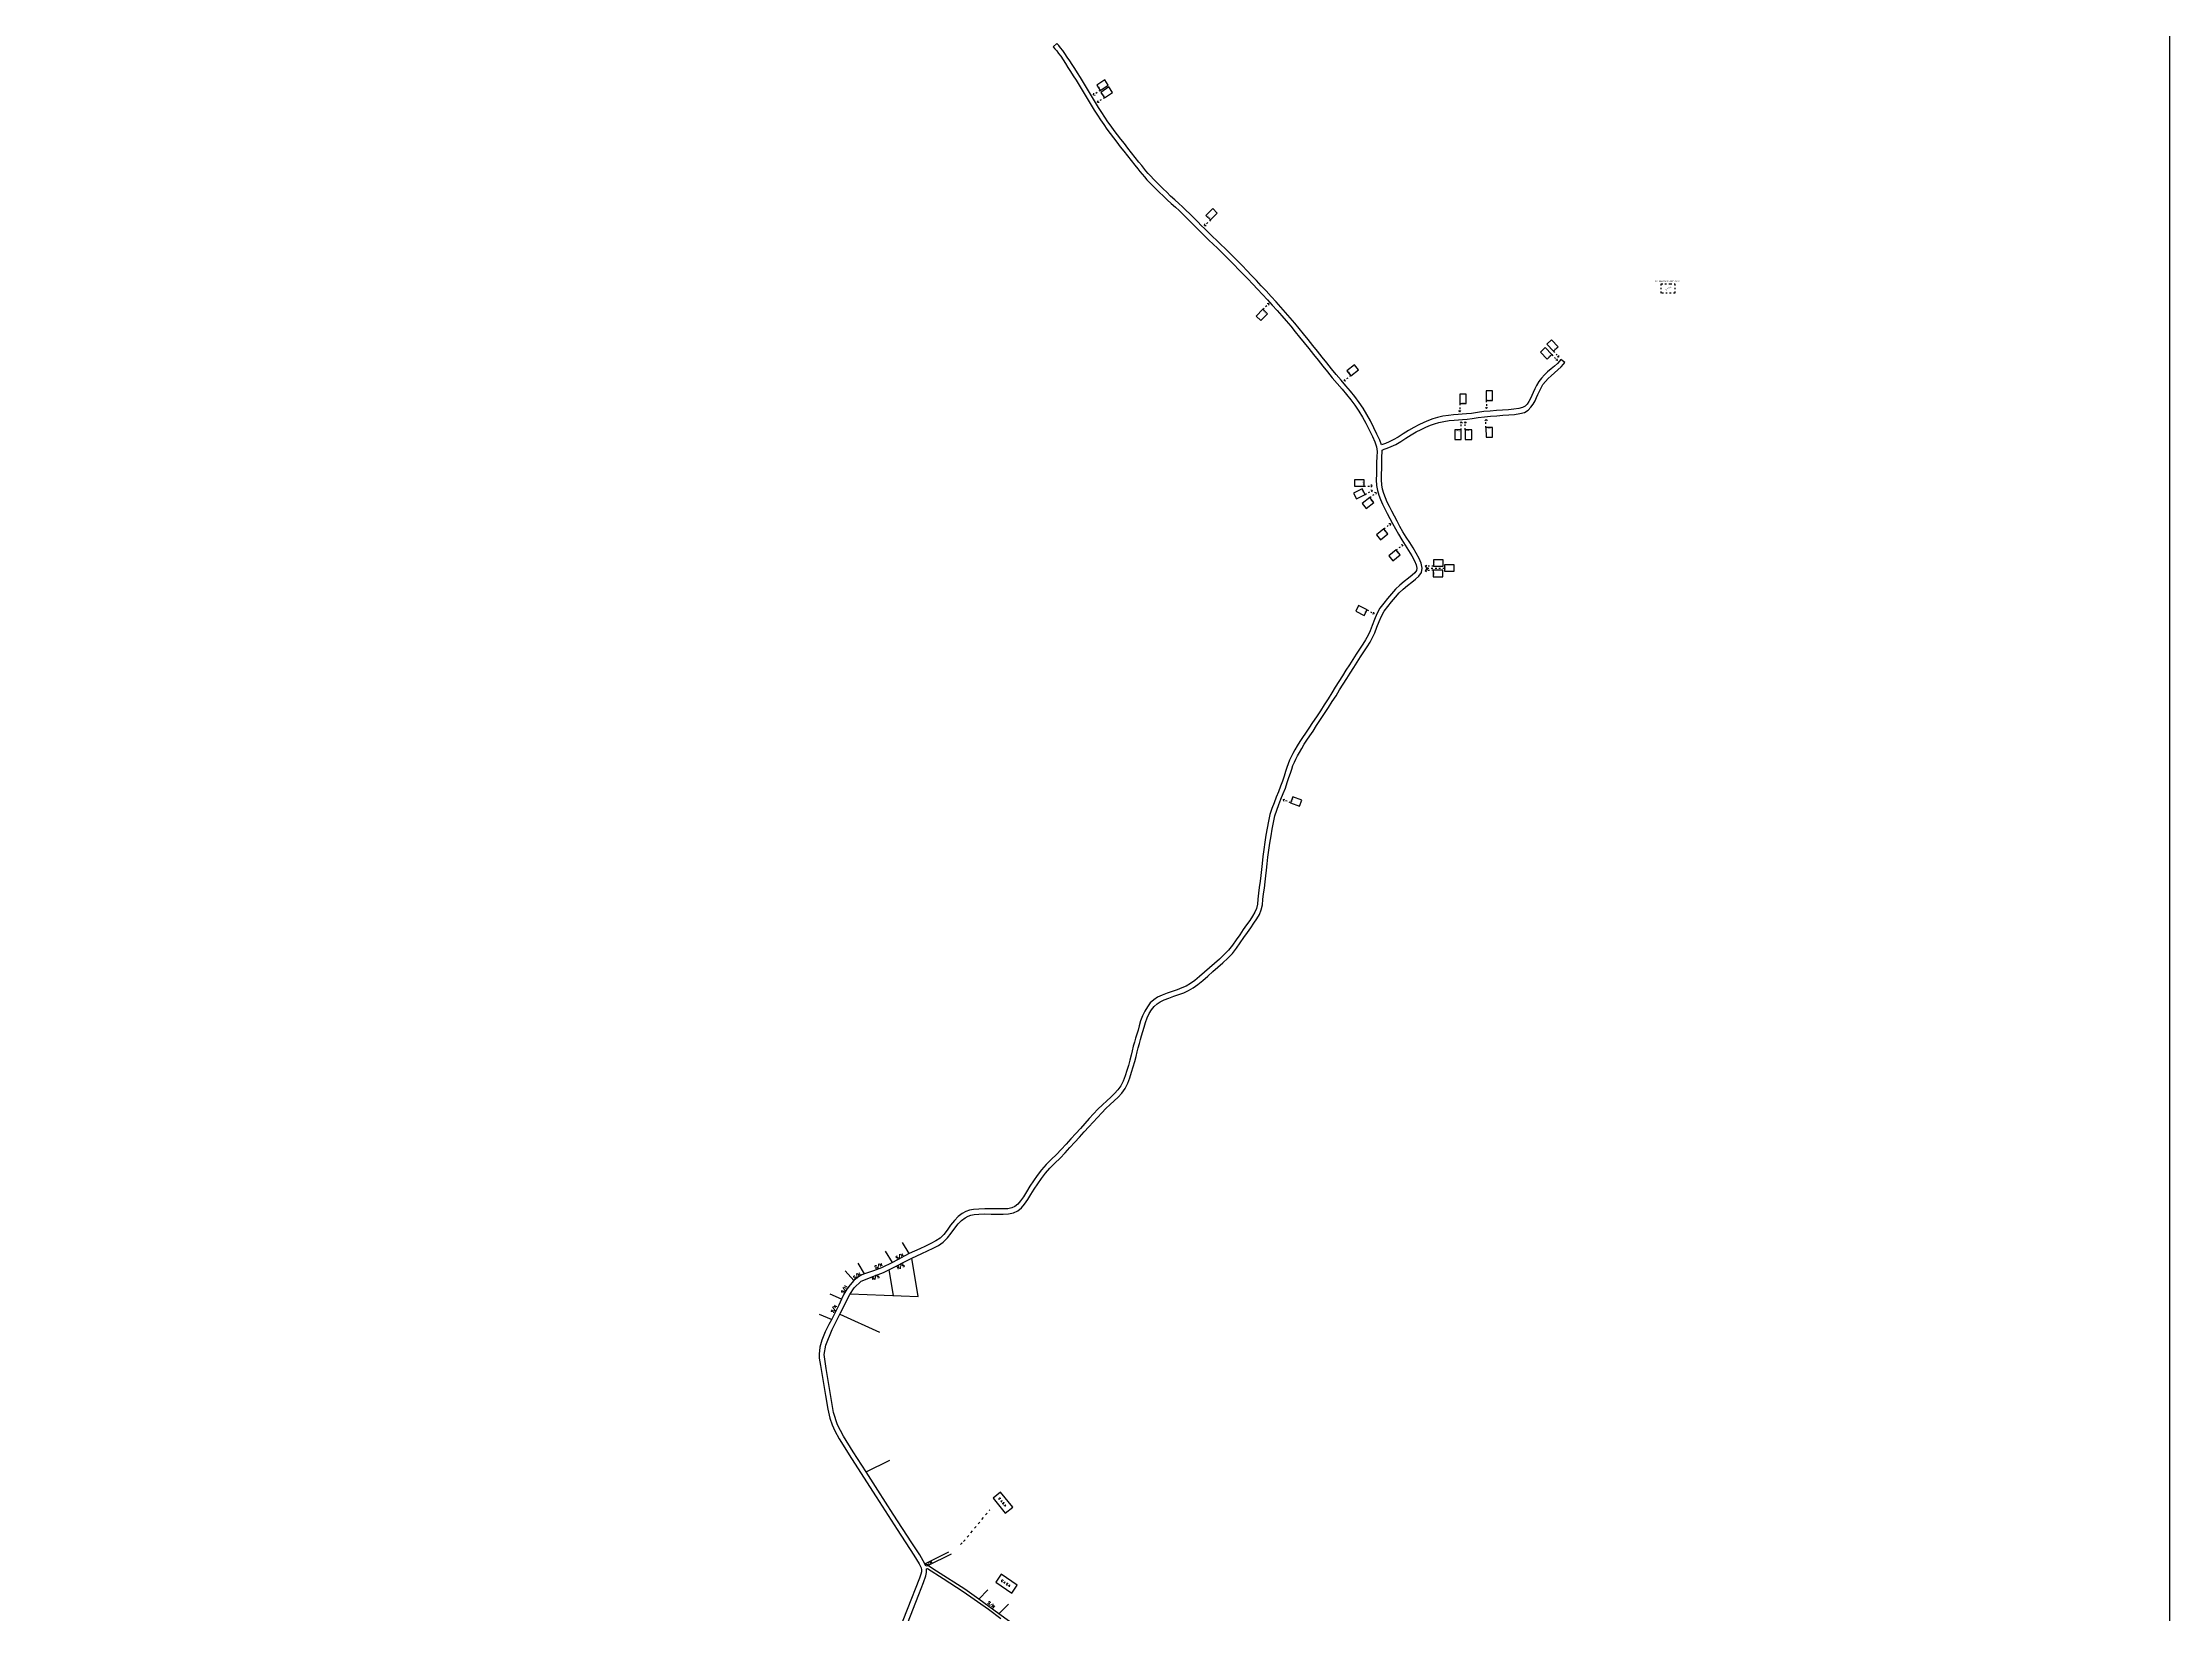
# Model space of a CAD drawing. Extents: x 714896 to 749292, y 8417558 to 8447149.
# Drawn here: x 745976 to 749292, y 8422676 to 8425126 of the extents above; entities that cross this region are included whole.
import ezdxf
from ezdxf.enums import TextEntityAlignment as Align

# ---------------------------------------------------------------- set-up
doc = ezdxf.new("R2010")
doc.units = 0
doc.header["$MEASUREMENT"] = 0
doc.linetypes.add('ACAD_ISO03W100', pattern=[30, 12, -18])
doc.layers.get('0').update_dxf_attribs({"linetype": 'CONTINUOUS'})
for name, color, linetype in [('LOTE', 7, 'CONTINUOUS'), ('NUM-PORTA', 7, 'CONTINUOUS'), ('QUADRA', 6, 'CONTINUOUS'), ('TEXTO', 7, 'CONTINUOUS')]:
    doc.layers.add(name, color=color, linetype=linetype)
doc.styles.add('ROMANS3-5', font='romans.shx', dxfattribs={"height": 3.5})

msp = doc.modelspace()

# ---------------------------------------------------------------- linework, layer by layer
msp.add_lwpolyline([(714896.5, 8447149), (749291.6, 8447149), (749291.6, 8417557.8), (714896.5, 8417557.8)], close=True)
at = {"layer": 'LOTE'}
for p, q in [((747631.8, 8425067.7), (747619.3, 8425059.4)), ((747637.3, 8425059.4), (747631.8, 8425067.7)), ((747619.3, 8425059.4), (747624.8, 8425051.1)), ((747624.8, 8425051.1), (747637.3, 8425059.4)), ((747638.3, 8425056.5), (747625.8, 8425048.1)), ((747625.8, 8425048.1), (747631.4, 8425039.8)), ((747631.4, 8425039.8), (747643.9, 8425048.1)), ((747643.9, 8425048.1), (747638.3, 8425056.5)), ((747800.2, 8424867), (747789.6, 8424856.4)), ((747807.3, 8424860), (747800.2, 8424867)), ((747789.6, 8424856.4), (747796.7, 8424849.3)), ((747796.7, 8424849.3), (747807.3, 8424860)), ((747878.4, 8424710), (747867.9, 8424699.2)), ((747867.9, 8424699.2), (747875.1, 8424692.3)), ((747875.1, 8424692.3), (747885.6, 8424703)), ((747885.6, 8424703), (747878.4, 8424710)), ((748318.4, 8424650.3), (748311.2, 8424643.4)), ((748311.2, 8424643.4), (748321.5, 8424632.5)), ((748328.8, 8424639.4), (748318.4, 8424650.3)), ((748328.1, 8424662.4), (748320.9, 8424655.5)), ((748320.9, 8424655.5), (748331.3, 8424644.7)), ((748321.5, 8424632.5), (748328.8, 8424639.4)), ((748338.5, 8424651.6), (748328.1, 8424662.4)), ((748331.3, 8424644.7), (748338.5, 8424651.6)), ((748021.1, 8424623.6), (748009.3, 8424614.3)), ((748009.3, 8424614.3), (748015.4, 8424606.5)), ((748015.4, 8424606.5), (748027.2, 8424615.7)), ((748027.2, 8424615.7), (748021.1, 8424623.6)), ((748195.3, 8424578), (748185.3, 8424578)), ((748185.3, 8424578), (748185.3, 8424563)), ((748195.3, 8424563), (748195.3, 8424578)), ((748226.5, 8424582.9), (748226.5, 8424567.9)), ((748236.5, 8424582.9), (748226.5, 8424582.9)), ((748226.5, 8424567.9), (748236.5, 8424567.9)), ((748236.5, 8424567.9), (748236.5, 8424582.9)), ((748185.3, 8424563), (748195.3, 8424563)), ((748177.7, 8424521.9), (748177.7, 8424506.9)), ((748187.7, 8424521.9), (748177.7, 8424521.9)), ((748177.7, 8424506.9), (748187.7, 8424506.9)), ((748187.7, 8424506.9), (748187.7, 8424521.9)), ((748203.9, 8424522.2), (748193.9, 8424522.2)), ((748193.9, 8424522.2), (748193.9, 8424507.2)), ((748193.9, 8424507.2), (748203.9, 8424507.2)), ((748203.9, 8424507.2), (748203.9, 8424522.2)), ((748226.1, 8424525.6), (748226.2, 8424510.6)), ((748236.1, 8424525.6), (748226.1, 8424525.6)), ((748226.2, 8424510.6), (748236.2, 8424510.6)), ((748236.2, 8424510.6), (748236.1, 8424525.6)), ((748036.1, 8424444.3), (748021.1, 8424444.3)), ((748021.1, 8424444.3), (748021.1, 8424434.3)), ((748021.1, 8424434.3), (748036.1, 8424434.3)), ((748036.1, 8424434.3), (748036.1, 8424444.3)), ((748032.9, 8424430.4), (748019.8, 8424423.2)), ((748019.8, 8424423.2), (748024.5, 8424414.4)), ((748024.5, 8424414.4), (748037.7, 8424421.6)), ((748037.7, 8424421.6), (748032.9, 8424430.4)), ((748045, 8424416.6), (748033.2, 8424407.3)), ((748033.2, 8424407.3), (748039.4, 8424399.4)), ((748039.4, 8424399.4), (748051.2, 8424408.7)), ((748051.2, 8424408.7), (748045, 8424416.6)), ((748067.1, 8424367.9), (748055.3, 8424358.6)), ((748073.3, 8424360), (748067.1, 8424367.9)), ((748055.3, 8424358.6), (748061.5, 8424350.7)), ((748061.5, 8424350.7), (748073.3, 8424360)), ((748086.3, 8424334.9), (748074.5, 8424325.7)), ((748092.5, 8424327.1), (748086.3, 8424334.9)), ((748074.5, 8424325.7), (748080.7, 8424317.8)), ((748080.7, 8424317.8), (748092.5, 8424327.1)), ((748159, 8424303.3), (748144, 8424303.2)), ((748144, 8424303.2), (748144, 8424293.2)), ((748159.3, 8424319.5), (748144.3, 8424319.5)), ((748144.3, 8424319.5), (748144.3, 8424309.5)), ((748144.3, 8424309.5), (748159.3, 8424309.5)), ((748159, 8424293.3), (748159, 8424303.3)), ((748159.3, 8424309.5), (748159.3, 8424319.5)), ((748176.3, 8424312), (748161.3, 8424311.9)), ((748161.3, 8424311.9), (748161.3, 8424301.9)), ((748161.3, 8424301.9), (748176.3, 8424302)), ((748176.3, 8424302), (748176.3, 8424312)), ((748144, 8424293.2), (748159, 8424293.3)), ((748027.6, 8424248.5), (748023, 8424239.7)), ((748023, 8424239.7), (748036.3, 8424232.7)), ((748040.9, 8424241.6), (748027.6, 8424248.5)), ((748036.3, 8424232.7), (748040.9, 8424241.6)), ((747925.2, 8423950.4), (747921.6, 8423941)), ((747921.6, 8423941), (747935.7, 8423935.7)), ((747939.2, 8423945.1), (747925.2, 8423950.4)), ((747935.7, 8423935.7), (747939.2, 8423945.1)), ((747341.2, 8423171.2), (747330.9, 8423231.3)), ((747234.8, 8423175.4), (747341.2, 8423171.2)), ((747219.1, 8423144.1), (747280.7, 8423115.7)), ((747260, 8422898), (747297, 8422916.3)), ((747351.5, 8422754.8), (747388.7, 8422773.2)), ((747356, 8422752.1), (747393.1, 8422770.5)), ((747435.3, 8422699.8), (747449.7, 8422714.3)), ((747466.8, 8422677), (747481.8, 8422691.9))]:
    msp.add_line(p, q, dxfattribs=at)
at = {"layer": 'LOTE', "color": 7, "linetype": 'ACAD_ISO03W100', "ltscale": 0.2}
for points in [[(747624.8, 8425051.1), (747614.2, 8425044.2)], [(747631.4, 8425039.8), (747620.7, 8425033)], [(747796.7, 8424849.3), (747787.6, 8424840.5)], [(748499.2, 8424749.6), (748513.6, 8424749.6), (748520.8, 8424749.6), (748520.8, 8424735.2), (748499.2, 8424735.2), (748499.2, 8424749.6)], [(747878.4, 8424710), (747887.4, 8424718.9)], [(748328.8, 8424639.4), (748337.4, 8424630.1)], [(748331.3, 8424644.7), (748339.9, 8424635.3)], [(748015.4, 8424606.5), (748005.3, 8424598.8)], [(748226.5, 8424567.9), (748227, 8424555.2)], [(748185.3, 8424563), (748185.2, 8424550.3)], [(748187.7, 8424521.9), (748187.7, 8424534.6)], [(748193.9, 8424522.2), (748193.9, 8424534.8)], [(748226.1, 8424525.6), (748226.2, 8424538.3)], [(748036.1, 8424434.3), (748048.8, 8424434.7)], [(748037.7, 8424421.6), (748048.9, 8424427.5)], [(748045, 8424416.6), (748055.2, 8424424.2)], [(748067.1, 8424367.9), (748077.2, 8424375.5)], [(748086.3, 8424334.9), (748096.4, 8424342.6)], [(748144, 8424303.2), (748131.3, 8424303.1)], [(748144.3, 8424309.5), (748131.6, 8424309.6)], [(748161.3, 8424306.2), (748132.9, 8424306.2)], [(748040.9, 8424241.6), (748052, 8424235.5)], [(747921.6, 8423941), (747909.9, 8423945.7)]]:
    msp.add_lwpolyline(points, dxfattribs=at)
at = {"layer": 'LOTE'}
for points in [[(747614.2, 8425044.2), (747615, 8425046.7)], [(747614.2, 8425044.2), (747616.8, 8425043.9)], [(747620.7, 8425033), (747621.6, 8425035.4)], [(747620.7, 8425033), (747623.3, 8425032.6)], [(747787.6, 8424840.5), (747788, 8424843)], [(747787.6, 8424840.5), (747790.2, 8424840.7)], [(747887.4, 8424718.9), (747884.8, 8424718.7)], [(747887.4, 8424718.9), (747887, 8424716.3)], [(748339.9, 8424635.3), (748337.3, 8424635.8)], [(748339.9, 8424635.3), (748339.8, 8424638)], [(748005.3, 8424598.8), (748006, 8424601.3)], [(748337.4, 8424630.1), (748334.8, 8424630.6)], [(748337.4, 8424630.1), (748337.2, 8424632.8)], [(748005.3, 8424598.8), (748007.9, 8424598.7)], [(748185.2, 8424550.3), (748183.6, 8424552.4)], [(748185.2, 8424550.3), (748186.9, 8424552.3)], [(748187.7, 8424534.6), (748186.1, 8424532.6)], [(748187.7, 8424534.6), (748189.3, 8424532.5)], [(748193.9, 8424534.8), (748192.2, 8424532.8)], [(748193.9, 8424534.8), (748195.5, 8424532.8)], [(748226.2, 8424538.3), (748224.5, 8424536.2)], [(748227, 8424555.2), (748225.3, 8424557.2)], [(748226.2, 8424538.3), (748227.8, 8424536.2)], [(748227, 8424555.2), (748228.6, 8424557.3)], [(748048.8, 8424434.7), (748046.8, 8424436.3)], [(748048.8, 8424434.7), (748046.8, 8424433)], [(748048.9, 8424427.5), (748046.4, 8424428.1)], [(748048.9, 8424427.5), (748047.9, 8424425.2)], [(748055.2, 8424424.2), (748052.5, 8424424.3)], [(748055.2, 8424424.2), (748054.5, 8424421.7)], [(748077.2, 8424375.5), (748074.6, 8424375.7)], [(748077.2, 8424375.5), (748076.6, 8424373)], [(748096.4, 8424342.6), (748093.8, 8424342.7)], [(748096.4, 8424342.6), (748095.7, 8424340.1)], [(748131.3, 8424303.1), (748133.3, 8424304.7)], [(748131.3, 8424303.1), (748133.3, 8424301.4)], [(748131.6, 8424309.6), (748133.7, 8424311.2)], [(748131.6, 8424309.6), (748133.6, 8424307.9)], [(748132.9, 8424306.2), (748135, 8424307.8)], [(748132.9, 8424306.2), (748134.9, 8424304.5)], [(748052, 8424235.5), (748049.4, 8424235.1)], [(748052, 8424235.5), (748051.1, 8424237.9)], [(747909.9, 8423945.7), (747912.4, 8423946.4)], [(747909.9, 8423945.7), (747911.1, 8423943.4)], [(747300.8, 8423224.6), (747290.3, 8423241.9)], [(747326.9, 8423238.2), (747316.5, 8423255.3)], [(747240.7, 8423196.4), (747227.1, 8423211.6)], [(747257.5, 8423206.5), (747247.2, 8423223.4)], [(747295.3, 8423213), (747302.2, 8423172.7)], [(747221.6, 8423167.1), (747203.8, 8423175.1)], [(747206, 8423135.7), (747187.3, 8423143.3)]]:
    msp.add_lwpolyline(points, dxfattribs=at)
at = {"layer": 'LOTE', "color": 7}
msp.add_lwpolyline([(747457.8, 8422857), (747476.8, 8422833.8), (747488.4, 8422843.3), (747469.5, 8422866.5), (747457.8, 8422857)], close=True, dxfattribs=at)
at = {"layer": 'LOTE', "color": 7, "linetype": 'ACAD_ISO03W100', "ltscale": 0.3}
msp.add_lwpolyline([(747407.1, 8422785), (747411.8, 8422789.3), (747452.7, 8422838.9)], dxfattribs=at)
at = {"layer": 'LOTE', "color": 3}
msp.add_lwpolyline([(747462.1, 8422726.3), (747486.8, 8422709.2), (747495.3, 8422721.6), (747470.6, 8422738.6), (747462.1, 8422726.3)], close=True, dxfattribs=at)
at = {"layer": 'QUADRA', "color": 6}
for points in [[(747483.1, 8422664.9), (747466.8, 8422677), (747435.3, 8422699.8), (747413.5, 8422715.2), (747369.3, 8422743.5), (747356, 8422752.1), (747353, 8422751), (747351.5, 8422754.8), (747349, 8422759.5), (747343.6, 8422768.5), (747331.1, 8422787.6), (747302.1, 8422831.9), (747278.3, 8422869.5), (747260, 8422898), (747239.7, 8422929.4), (747224.5, 8422953.8), (747215.4, 8422971.5), (747209.2, 8422990.6), (747204.3, 8423018.5), (747197.6, 8423059.3), (747194.5, 8423081.1), (747197.1, 8423095.5), (747206.7, 8423120.2), (747220.1, 8423145.7), (747234.3, 8423174.6), (747241.3, 8423185), (747252.1, 8423195.4), (747274.3, 8423203.9), (747287, 8423209), (747295.3, 8423213), (747330.9, 8423231.3), (747346.9, 8423238.6), (747355.7, 8423242.7), (747364.3, 8423246.8), (747372.5, 8423251.1), (747380.1, 8423256.2), (747386.7, 8423262.6), (747392.6, 8423270), (747398.1, 8423277.8), (747403.4, 8423284.7), (747408.7, 8423290), (747414, 8423293.9), (747418.7, 8423296.4), (747423.1, 8423298), (747428.3, 8423299.1), (747435.7, 8423299.7), (747445, 8423300), (747455, 8423299.9), (747464.7, 8423299.8), (747473.7, 8423299.8), (747481.9, 8423300.3), (747489.5, 8423301.8), (747496.2, 8423305), (747501.9, 8423309.6), (747506.9, 8423315.4), (747511.7, 8423322.4), (747516.7, 8423330.5), (747521.9, 8423338.9), (747527.3, 8423347.2), (747533.1, 8423355.5), (747539.3, 8423363.6), (747546.4, 8423371.4), (747554.2, 8423379.3), (747562.1, 8423387.2), (747569.9, 8423395.3), (747577.5, 8423403.5), (747585, 8423411.7), (747592.5, 8423419.8), (747599.8, 8423427.9), (747606.9, 8423435.7), (747613.8, 8423443.3), (747620.4, 8423450.6), (747627.1, 8423457.9), (747633.7, 8423464.5), (747640.3, 8423470.5), (747646.7, 8423476.2), (747652.8, 8423482), (747658.5, 8423488.2), (747663.6, 8423495.4), (747667.7, 8423503.7), (747671, 8423512.4), (747673.8, 8423521), (747676.4, 8423529.4), (747678.7, 8423537.7), (747680.7, 8423545.4), (747682.4, 8423552.6), (747684.1, 8423559.2), (747685.9, 8423565.5), (747687.5, 8423571.7), (747689.3, 8423577.8), (747691.4, 8423584.3), (747693.3, 8423591.2), (747695.4, 8423598.4), (747698, 8423605.7), (747701.2, 8423612.3), (747704.8, 8423618.3), (747708.9, 8423623.4), (747713.3, 8423627.6), (747718.2, 8423630.8), (747724.4, 8423633.7), (747731.8, 8423636.6), (747739.4, 8423639.3), (747747.2, 8423642), (747755, 8423644.8), (747762.6, 8423648.1), (747769.9, 8423652.4), (747777.1, 8423657.7), (747784.6, 8423663.9), (747792.5, 8423670.8), (747800.4, 8423677.7), (747808.3, 8423684.5), (747816.1, 8423691.5), (747823.7, 8423698.6), (747830.8, 8423706.1), (747837.4, 8423714.2), (747843.2, 8423722.6), (747848.8, 8423730.8), (747854.2, 8423738.6), (747859.5, 8423746), (747864.4, 8423753), (747868.9, 8423759.9), (747872.9, 8423766.7), (747875.9, 8423773.9), (747877.7, 8423781.7), (747878.5, 8423790), (747879.4, 8423798.9), (747880.7, 8423808), (747882, 8423817.5), (747883, 8423827), (747883.9, 8423836.1), (747884.9, 8423845.6), (747886.1, 8423856), (747887.7, 8423867.1), (747889.3, 8423878.2), (747891.1, 8423889.2), (747892.8, 8423900), (747894.8, 8423910.4), (747897.1, 8423920.3), (747899.9, 8423929.5), (747903.2, 8423938.2), (747906.5, 8423946.7), (747910, 8423955.2), (747913.5, 8423963.9), (747916.3, 8423972.3), (747918.9, 8423980.1), (747921.2, 8423987.2), (747923.3, 8423993.4), (747925.3, 8423998.9), (747927.4, 8424004.1), (747929.6, 8424008.9), (747932.1, 8424013.8), (747935.2, 8424019.2), (747938.9, 8424025.5), (747942.7, 8424032), (747946.9, 8424038.4), (747951.3, 8424045), (747956.5, 8424052.6), (747962.2, 8424061.4), (747968.4, 8424070.6), (747974.6, 8424080), (747980.7, 8424089.3), (747986.6, 8424098.6), (747992.4, 8424107.8), (747998, 8424116.7), (748003.6, 8424125.5), (748009.1, 8424134.4), (748014.6, 8424143.1), (748020, 8424151.7), (748025.4, 8424160.1), (748030.7, 8424168.2), (748035.8, 8424176.1), (748040.8, 8424183.7), (748045.4, 8424191), (748049.5, 8424198.3), (748053.1, 8424206), (748056.2, 8424214.4), (748059.6, 8424223.3), (748063.2, 8424231.9), (748067.6, 8424239.7), (748073, 8424247), (748079, 8424254.1), (748085, 8424261.3), (748090.7, 8424268.1), (748096.9, 8424274), (748103.7, 8424279.4), (748110.3, 8424284.5), (748116.3, 8424289.3), (748121.5, 8424294.2), (748125.4, 8424299.8), (748126.5, 8424306.7), (748125.2, 8424314.2), (748122, 8424321.7), (748117.5, 8424329.7), (748112.4, 8424338.1), (748107.2, 8424346.6), (748101.9, 8424355.1), (748096.7, 8424363.4), (748092, 8424371.7), (748087.5, 8424379.8), (748083.3, 8424387.8), (748079.5, 8424395.5), (748075.8, 8424402.7), (748072.3, 8424409.6), (748069.3, 8424416.4), (748066.7, 8424423), (748064.8, 8424429.6), (748063.6, 8424436.5), (748063.1, 8424444.1), (748063.5, 8424452.8), (748063.7, 8424462), (748063.6, 8424471), (748063.9, 8424479.6), (748064.3, 8424488.3), (748064.1, 8424490.7), (748067.5, 8424491.9), (748072.2, 8424493.5), (748078.5, 8424496), (748085.6, 8424499.5), (748093.2, 8424504.1), (748101.3, 8424509.2), (748109.5, 8424514.3), (748117.4, 8424518.8), (748125.1, 8424522.8), (748132.4, 8424526.3), (748139.4, 8424529.2), (748145.9, 8424531.6), (748152.8, 8424533.6), (748160.6, 8424535.4), (748168.6, 8424536.6), (748176.4, 8424537.4), (748183.5, 8424538), (748189.8, 8424538.4), (748196.6, 8424538.9), (748204.8, 8424539.8), (748214.2, 8424541.2), (748223.8, 8424542.5), (748233.4, 8424543.5), (748242.9, 8424544.1), (748252.5, 8424544.8), (748261.8, 8424545.5), (748270.7, 8424546.3), (748278.8, 8424547.4), (748286, 8424549.4), (748292, 8424552.7), (748296.3, 8424557.4), (748299.7, 8424562.2), (748302.6, 8424567.2), (748304.9, 8424572.4), (748307.1, 8424577.3), (748309.5, 8424582.3), (748312, 8424587.5), (748315, 8424592.9), (748318.8, 8424597.7), (748322.9, 8424602.2), (748327.6, 8424606.5), (748332.9, 8424611), (748338.3, 8424615.6), (748343.3, 8424620.1), (748347.2, 8424624.3), (748349.2, 8424627.2), (748342.7, 8424631.8), (748341, 8424629.4), (748337.7, 8424625.8), (748333, 8424621.6), (748327.7, 8424617.1), (748322.3, 8424612.5), (748317.2, 8424607.8), (748312.7, 8424602.9), (748308.4, 8424597.4), (748304.9, 8424591.3), (748302.3, 8424585.8), (748299.9, 8424580.6), (748297.6, 8424575.6), (748295.5, 8424570.8), (748293, 8424566.5), (748290.1, 8424562.4), (748287, 8424559.1), (748282.9, 8424556.9), (748277.2, 8424555.3), (748269.8, 8424554.2), (748261.2, 8424553.5), (748251.9, 8424552.8), (748242.3, 8424552.1), (748232.7, 8424551.5), (748222.8, 8424550.5), (748213, 8424549.1), (748203.8, 8424547.8), (748195.9, 8424546.9), (748189.2, 8424546.4), (748182.9, 8424546), (748175.7, 8424545.4), (748167.6, 8424544.5), (748159.1, 8424543.2), (748150.8, 8424541.4), (748143.4, 8424539.2), (748136.4, 8424536.6), (748129.2, 8424533.6), (748121.6, 8424530), (748113.6, 8424525.8), (748105.4, 8424521.1), (748097.1, 8424516), (748089, 8424510.9), (748081.7, 8424506.5), (748075.2, 8424503.3), (748069.5, 8424501), (748064.9, 8424499.5), (748063.1, 8424498.8), (748060.5, 8424506.3), (748056.2, 8424515.5), (748051.4, 8424525.5), (748046.1, 8424536), (748040.5, 8424546.1), (748034.5, 8424555.7), (748028.4, 8424565), (748021.8, 8424573.9), (748015, 8424582.4), (748007.8, 8424590.9), (748000.2, 8424599.7), (747992.7, 8424608.5), (747985.4, 8424617.4), (747978.2, 8424626.4), (747970.9, 8424635.6), (747963.6, 8424644.7), (747956.4, 8424653.8), (747949, 8424662.8), (747941.8, 8424671.6), (747934.8, 8424680.1), (747928, 8424688.6), (747921, 8424696.9), (747913.8, 8424705.2), (747906.5, 8424713.5), (747898.9, 8424721.8), (747891.2, 8424730.2), (747883.5, 8424738.6), (747875.9, 8424746.8), (747868.3, 8424754.9), (747860.8, 8424762.8), (747853.5, 8424770.5), (747846.4, 8424777.9), (747839.4, 8424785.1), (747832.6, 8424792), (747825.9, 8424798.6), (747819.4, 8424804.9), (747813, 8424811.2), (747806.4, 8424817.5), (747799.8, 8424823.7), (747793.7, 8424829.6), (747787.9, 8424835.2), (747782.4, 8424840.8), (747777.1, 8424846.1), (747772.2, 8424851), (747768, 8424855.1), (747764, 8424859.1), (747759, 8424864), (747753.2, 8424869.6), (747747.3, 8424875), (747741.1, 8424880.8), (747734.6, 8424886.6), (747728.6, 8424892.4), (747723, 8424897.9), (747717.7, 8424903.2), (747712.4, 8424908.1), (747707.7, 8424912.7), (747703.6, 8424917.3), (747699.7, 8424921.8), (747696.1, 8424926), (747692.8, 8424929.8), (747689.5, 8424934), (747685.2, 8424939.5), (747679.5, 8424946.7), (747673.7, 8424954.1), (747668, 8424961.4), (747662.4, 8424968.3), (747657.1, 8424975.2), (747651.9, 8424982), (747646.7, 8424988.7), (747641.7, 8424995.4), (747636.8, 8425002.3), (747632, 8425009.5), (747627.2, 8425017), (747622.3, 8425024.5), (747617.6, 8425032.1), (747613, 8425039.9), (747608.2, 8425047.8), (747603.4, 8425055.6), (747598.6, 8425063.5), (747593.9, 8425071.2), (747589.3, 8425078.4), (747585.1, 8425085.1), (747581.1, 8425091.4), (747577.2, 8425097.3), (747573.5, 8425103.2), (747569.8, 8425108.8), (747566.3, 8425113.6), (747563.1, 8425117.7), (747560.1, 8425121.1), (747557.1, 8425124.4), (747551.2, 8425118.9), (747554.2, 8425115.8), (747557, 8425112.6), (747559.9, 8425108.8), (747563.2, 8425104.3), (747566.8, 8425098.9), (747570.5, 8425093), (747574.3, 8425087), (747578.4, 8425080.8), (747582.6, 8425074.1), (747587.1, 8425066.9), (747591.8, 8425059.3), (747596.6, 8425051.4), (747601.4, 8425043.6), (747606.1, 8425035.8), (747610.7, 8425028), (747615.5, 8425020.3), (747620.5, 8425012.6), (747625.3, 8425005.2), (747630.2, 8424997.8), (747635.2, 8424990.7), (747640.3, 8424983.9), (747645.5, 8424977.1), (747650.7, 8424970.3), (747656.1, 8424963.4), (747661.7, 8424956.4), (747667.4, 8424949.2), (747673.2, 8424941.7), (747678.9, 8424934.6), (747683.2, 8424929), (747686.6, 8424924.7), (747690, 8424920.8), (747693.7, 8424916.6), (747697.6, 8424912), (747701.9, 8424907.2), (747706.9, 8424902.3), (747712.1, 8424897.4), (747717.4, 8424892.2), (747723, 8424886.7), (747729.2, 8424880.8), (747735.6, 8424874.9), (747741.9, 8424869.1), (747747.7, 8424863.8), (747753.4, 8424858.3), (747758.4, 8424853.4), (747762.4, 8424849.4), (747766.6, 8424845.3), (747771.4, 8424840.4), (747776.7, 8424835.1), (747782.3, 8424829.6), (747788.1, 8424823.8), (747794.3, 8424817.9), (747800.9, 8424811.7), (747807.5, 8424805.4), (747813.9, 8424799.2), (747820.3, 8424792.9), (747826.9, 8424786.3), (747833.7, 8424779.5), (747840.6, 8424772.3), (747847.7, 8424764.9), (747855.1, 8424757.3), (747862.5, 8424749.4), (747870, 8424741.4), (747877.6, 8424733.1), (747885.3, 8424724.8), (747892.9, 8424716.4), (747900.5, 8424708.1), (747907.8, 8424699.9), (747914.9, 8424691.8), (747921.8, 8424683.5), (747928.6, 8424675.1), (747935.6, 8424666.5), (747942.8, 8424657.7), (747950.1, 8424648.8), (747957.4, 8424639.7), (747964.7, 8424630.6), (747971.9, 8424621.4), (747979.2, 8424612.4), (747986.6, 8424603.4), (747994.1, 8424594.5), (748001.7, 8424585.7), (748008.8, 8424577.3), (748015.5, 8424569), (748021.8, 8424560.4), (748027.8, 8424551.4), (748033.6, 8424542), (748039, 8424532.3), (748044.2, 8424522), (748049, 8424512), (748053.1, 8424503.3), (748055.7, 8424495.7), (748056.3, 8424488.2), (748055.9, 8424480), (748055.6, 8424471.1), (748055.7, 8424462.1), (748055.5, 8424453), (748055.1, 8424444.1), (748055.6, 8424435.6), (748057, 8424427.8), (748059.1, 8424420.4), (748061.9, 8424413.4), (748065, 8424406.2), (748068.6, 8424399.1), (748072.3, 8424391.8), (748076.2, 8424384.1), (748080.4, 8424376), (748085, 8424367.8), (748089.9, 8424359.3), (748095.1, 8424350.9), (748100.3, 8424342.4), (748105.6, 8424333.9), (748110.6, 8424325.7), (748114.8, 8424318.2), (748117.5, 8424311.9), (748118.4, 8424306.6), (748117.8, 8424302.8), (748115.4, 8424299.4), (748111.1, 8424295.4), (748105.4, 8424290.8), (748098.7, 8424285.7), (748091.6, 8424280), (748084.9, 8424273.6), (748078.9, 8424266.4), (748072.8, 8424259.3), (748066.7, 8424252), (748060.8, 8424244), (748056, 8424235.4), (748052.1, 8424226.3), (748048.7, 8424217.2), (748045.7, 8424209.1), (748042.4, 8424202), (748038.5, 8424195), (748034.1, 8424188), (748029.1, 8424180.5), (748023.9, 8424172.5), (748018.7, 8424164.4), (748013.3, 8424156), (748007.8, 8424147.4), (748002.4, 8424138.6), (747996.8, 8424129.8), (747991.2, 8424121), (747985.6, 8424112), (747979.9, 8424102.9), (747974, 8424093.7), (747968, 8424084.4), (747961.8, 8424075.1), (747955.5, 8424065.8), (747949.8, 8424057), (747944.7, 8424049.4), (747940.2, 8424042.8), (747935.9, 8424036.2), (747932, 8424029.5), (747928.3, 8424023.2), (747925.1, 8424017.6), (747922.3, 8424012.4), (747920, 8424007.2), (747917.9, 8424001.8), (747915.7, 8423996.1), (747913.6, 8423989.8), (747911.3, 8423982.6), (747908.7, 8423974.8), (747906, 8423966.6), (747902.6, 8423958.2), (747899.1, 8423949.7), (747895.7, 8423941), (747892.4, 8423932.1), (747889.4, 8423922.4), (747887, 8423912.1), (747885, 8423901.4), (747883.2, 8423890.5), (747881.4, 8423879.4), (747879.7, 8423868.2), (747878.2, 8423857), (747877, 8423846.4), (747876, 8423836.9), (747875, 8423827.8), (747874.1, 8423818.5), (747872.7, 8423809.1), (747871.4, 8423799.9), (747870.5, 8423790.8), (747869.8, 8423783), (747868.3, 8423776.3), (747865.7, 8423770.3), (747862.1, 8423764.1), (747857.8, 8423757.5), (747852.9, 8423750.6), (747847.6, 8423743.2), (747842.2, 8423735.3), (747836.6, 8423727.1), (747831, 8423719), (747824.8, 8423711.4), (747818.1, 8423704.3), (747810.7, 8423697.4), (747803.1, 8423690.6), (747795.1, 8423683.8), (747787.3, 8423676.8), (747779.5, 8423670), (747772.2, 8423664), (747765.5, 8423659.1), (747759, 8423655.2), (747752.1, 8423652.3), (747744.5, 8423649.5), (747736.8, 8423646.8), (747729, 8423644.1), (747721.2, 8423641), (747714.3, 8423637.8), (747708.3, 8423633.9), (747702.9, 8423628.9), (747698.3, 8423622.9), (747694.1, 8423616.2), (747690.6, 8423608.8), (747687.8, 8423600.8), (747685.7, 8423593.4), (747683.7, 8423586.6), (747681.7, 8423580.1), (747679.8, 8423573.8), (747678.2, 8423567.6), (747676.4, 8423561.3), (747674.7, 8423554.5), (747672.9, 8423547.4), (747671, 8423539.8), (747668.7, 8423531.6), (747666.2, 8423523.4), (747663.5, 8423515.1), (747660.4, 8423506.9), (747656.7, 8423499.5), (747652.3, 8423493.3), (747647.1, 8423487.7), (747641.2, 8423482.1), (747634.9, 8423476.4), (747628.2, 8423470.3), (747621.3, 8423463.4), (747614.5, 8423456), (747607.8, 8423448.6), (747601, 8423441.1), (747593.9, 8423433.2), (747586.6, 8423425.2), (747579.1, 8423417.2), (747571.6, 8423408.9), (747564, 8423400.7), (747556.4, 8423392.8), (747548.5, 8423385), (747540.6, 8423376.9), (747533.2, 8423368.7), (747526.7, 8423360.2), (747520.7, 8423351.7), (747515.1, 8423343.2), (747509.9, 8423334.7), (747505, 8423326.8), (747500.5, 8423320.3), (747496.3, 8423315.3), (747491.9, 8423311.8), (747487, 8423309.5), (747480.9, 8423308.2), (747473.4, 8423307.8), (747464.8, 8423307.8), (747455.1, 8423307.9), (747444.9, 8423308), (747435.3, 8423307.7), (747427.1, 8423307), (747420.9, 8423305.7), (747415.4, 8423303.7), (747409.7, 8423300.6), (747403.5, 8423296), (747397.4, 8423290), (747391.6, 8423282.6), (747386.2, 8423274.8), (747380.8, 8423267.9), (747375.1, 8423262.4), (747368.4, 8423258), (747360.7, 8423253.9), (747352.3, 8423249.9), (747343.5, 8423245.8), (747326.9, 8423238.2), (747326.9, 8423238.2), (747326.9, 8423238.2), (747300.8, 8423224.6), (747283.8, 8423216.3), (747271.5, 8423211.4), (747257.5, 8423206.5), (747253.1, 8423204.9), (747247.8, 8423202.2), (747243.7, 8423199), (747240.7, 8423196.4), (747235, 8423189.8), (747229.8, 8423182.7), (747225.3, 8423174.8), (747221.6, 8423167.1), (747217.1, 8423157.8), (747206.3, 8423136.3), (747201.6, 8423127.6), (747196.2, 8423116.4), (747191, 8423103.1), (747187.8, 8423092.2), (747186.5, 8423081.3), (747186.7, 8423075.5), (747188.6, 8423063.9), (747190.8, 8423051.6), (747196.4, 8423017.3), (747199.9, 8422995.7), (747203.3, 8422981.8), (747206.8, 8422971.5), (747210.9, 8422962), (747217.6, 8422949.8), (747236.9, 8422918.9), (747275.5, 8422859), (747308.2, 8422808.1), (747334.3, 8422768.1), (747342.6, 8422754.6), (747344.3, 8422751.5), (747345.5, 8422748.4), (747346.1, 8422745.5), (747346, 8422742.2), (747345.2, 8422738.6), (747343.2, 8422732.2), (747323.7, 8422683.7), (747296.8, 8422614.9)], [(747293.5, 8422583.3), (747342.1, 8422707.1), (747349.2, 8422725.4), (747352.8, 8422735.8), (747354, 8422741.3), (747354.1, 8422746.3), (747353.9, 8422747.1), (747355.5, 8422747.6), (747379.8, 8422732), (747411.3, 8422711.8), (747450.4, 8422684.3), (747470, 8422669.7)]]:
    msp.add_lwpolyline(points, dxfattribs=at)

# ---------------------------------------------------------------- texts
at = {"layer": 'NUM-PORTA'}
for s, height, rotation, p in [('CASA', 1.5, 303.6336, (747622.6, 8425055.4)), ('CASA', 1.5, 303.6336, (747629.1, 8425044.1)), ('CASA', 1.5, 315.2205, (747793.6, 8424853.1)), ('C A S A', 2, 31.5387, (748511.1, 8424741.8)), ('CASA', 1.5, 135.8723, (747881.5, 8424706.3)), ('CASA', 1.5, 43.7375, (748324.9, 8424636.5)), ('CASA', 1.5, 43.7375, (748334.7, 8424648.6)), ('CASA', 1.5, 308.123, (748012.8, 8424610.6)), ('CASA', 1.5, 0.0723, (748231.7, 8424568.4)), ('CASA', 1.5, 0.0723, (748190.4, 8424563.5)), ('CASA', 1.5, 180.0723, (748182.5, 8424521.4)), ('CASA', 1.5, 180.0723, (748198.7, 8424521.6)), ('CASA', 1.5, 180.0723, (748231, 8424525.1)), ('CASA', 1.5, 90.1081, (748035.6, 8424439.5)), ('CASA', 1.5, 118.6632, (748034.8, 8424425.9)), ('CASA', 1.5, 128.123, (748047.6, 8424412.4)), ('CASA', 1.5, 128.123, (748069.7, 8424363.7)), ('CASA', 1.5, 128.123, (748088.9, 8424330.8)), ('CASA', 1.5, 270.0615, (748144.8, 8424314.3)), ('CASA', 1.5, 270.0615, (748161.8, 8424306.8)), ('CASA', 1.5, 270.0615, (748144.5, 8424298.1)), ('CASA', 1.5, 62.3131, (748038.2, 8424237.5)), ('CASA', 1.5, 249.3291, (747923.8, 8423945.4))]:
    msp.add_text(s, height=height, rotation=rotation, dxfattribs=at).set_placement(p, align=Align.CENTER)
msp.add_text('DALIRIA DOS SANTOS SILVA', height=2, dxfattribs=at).set_placement((748509.2, 8424752.5), align=Align.CENTER)
at = {"layer": 'NUM-PORTA', "color": 7, "style": 'ROMANS3-5'}
for height, rotation, p in [(4.5, 33.5327, (747241.6, 8423198.4)), (4.5, 23.3336, (747274.3, 8423214.4)), (4.5, 26.0252, (747307.5, 8423229.3)), (4.5, 203.1554, (747318.5, 8423222.5)), (4.5, 61.6717, (747224.7, 8423176.2)), (4.5, 199.6446, (747279.5, 8423205.3)), (4.5, 61.6717, (747208.6, 8423145.7)), (4, 26.1424, (747353.8, 8422751.2)), (4.5, 319.9213, (747448.6, 8422693.3))]:
    msp.add_text('S/N', height=height, rotation=rotation, dxfattribs=at).set_placement(p)
at = {"layer": 'TEXTO', "style": 'ROMANS3-5'}
for rotation, p in [(309.2027, (747466, 8422856.3)), (325.3845, (747470.1, 8422727.8))]:
    msp.add_text('C A S A ', height=3, rotation=rotation, dxfattribs=at).set_placement(p)

doc.saveas('drawing.dxf')
